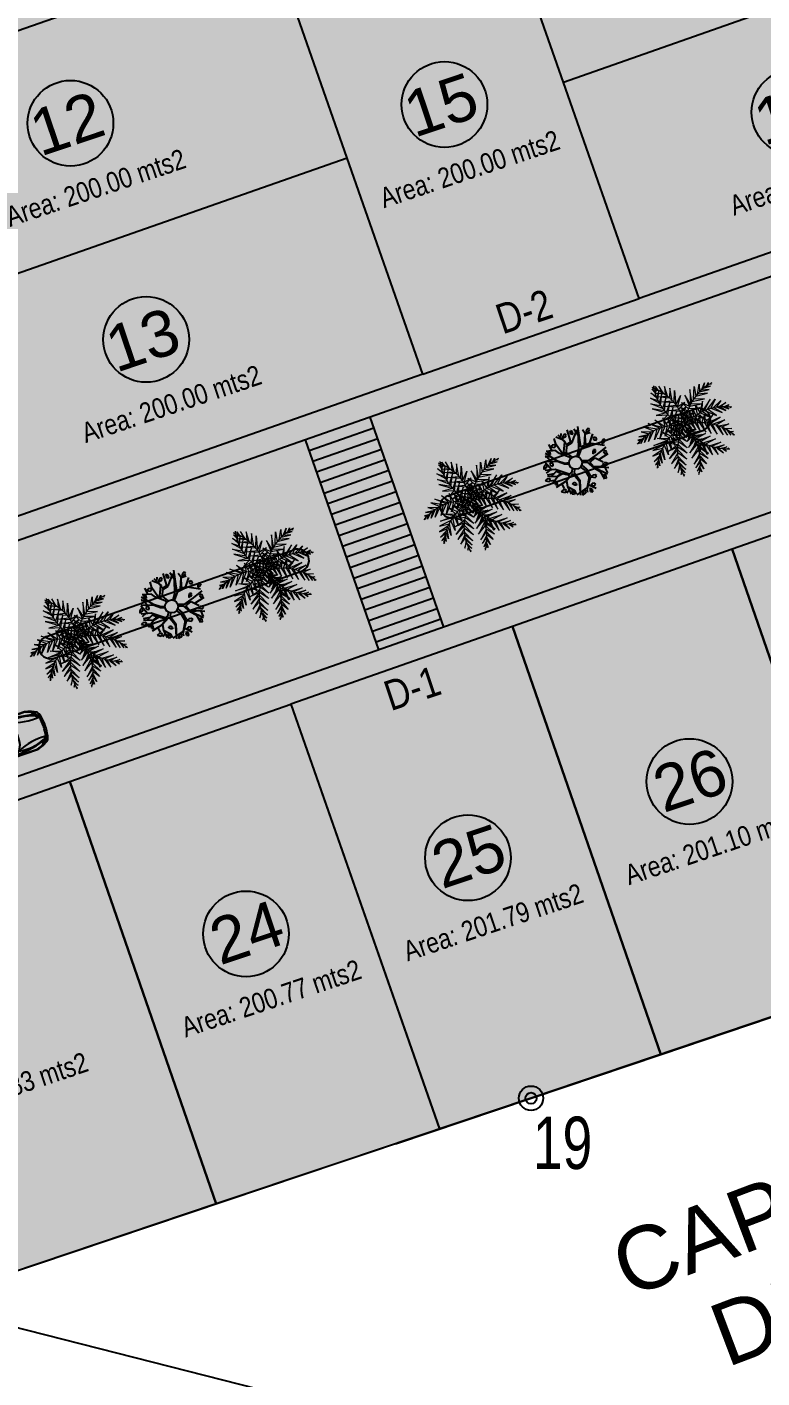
# Model space of a CAD drawing. Header units: millimetres. Extents: x 603916 to 1211550, y 1309898 to 2622648.
# Drawn here: x 604162.3 to 604194.4, y 1311068.6 to 1311127.6 of the extents above; entities that cross this region are included whole.
import ezdxf
from ezdxf.enums import TextEntityAlignment as Align

# ---------------------------------------------------------------- set-up
doc = ezdxf.new("R2010")
doc.units = ezdxf.units.MM
for name, color, linetype in [('ARBOLES', 102, 'Continuous'), ('BOULEVARD', 3, 'Continuous'), ('CIRCULO', 1, 'Continuous'), ('COTAS', 3, 'Continuous'), ('FRAME 025', 7, 'Continuous'), ('P35', 3, 'Continuous'), ('PALME-1', 82, 'Continuous'), ('ROTULOS LOTES', 1, 'Continuous'), ('TEXTO 2', 7, 'Continuous')]:
    doc.layers.add(name, color=color, linetype=linetype)
doc.styles.add('PUNTOS PI', font='arial.ttf', dxfattribs={"height": 2.75})
doc.styles.add('ROTULOS', font='arial.ttf', dxfattribs={"height": 3})
doc.styles.add('TSN - Arial Narrow', font='ARIALN.TTF')
doc.styles.add('TSN - Swis721 LtCn BT', font='swisscl.ttf')

# ---------------------------------------------------------------- blocks, each defined once
blk = doc.blocks.new('carro1')
at = {"layer": 'P35'}
for color, points in [(146, [(-0.795, 1.854), (-0.824, 1.862), (-0.858, 3.088), (-0.854, 3.397), (-0.854, 3.455), (-0.753, 3.861), (-0.675, 4.073), (-0.593, 4.178), (-0.477, 4.234), (-0.436, 4.237), (-0.544, 4.163), (-0.641, 3.988), (-0.72, 3.753), (-0.791, 3.47), (-0.809, 3.343), (-0.805, 3.175), (-0.817, 2.948), (-0.82, 2.713), (-0.813, 2.624), (-0.817, 2.616), (-0.82, 2.531), (-0.798, 1.941)]), (9, [(-0.85, 3.554), (-0.829, 3.715), (-0.78, 3.963), (-0.727, 4.075), (-0.647, 4.18), (-0.559, 4.25), (-0.472, 4.299), (-0.332, 4.327), (0.278, 4.327), (0.428, 4.31), (0.534, 4.275), (0.656, 4.177), (0.733, 4.079), (0.814, 3.834), (0.838, 3.715), (0.849, 3.62), (0.849, 3.596), (0.81, 3.708), (0.754, 3.946), (0.695, 4.1), (0.635, 4.173), (0.534, 4.236), (0.439, 4.261), (0.337, 4.261), (-0.437, 4.268), (-0.563, 4.222), (-0.643, 4.156), (-0.717, 4.058), (-0.752, 3.932), (-0.798, 3.792)]), (146, [(0.795, 1.854), (0.824, 1.862), (0.858, 3.088), (0.854, 3.397), (0.854, 3.455), (0.753, 3.861), (0.675, 4.073), (0.593, 4.178), (0.477, 4.234), (0.436, 4.237), (0.544, 4.163), (0.641, 3.988), (0.72, 3.753), (0.791, 3.47), (0.809, 3.343), (0.805, 3.175), (0.817, 2.948), (0.82, 2.713), (0.813, 2.624), (0.817, 2.616), (0.82, 2.531), (0.798, 1.941)]), (146, [(-0.765, 1.66), (-0.785, 1.474), (-0.777, 1.279), (-0.719, 0.785), (-0.652, 0.471), (-0.611, 0.321), (-0.549, 0.271), (-0.638, 0.54), (-0.685, 0.628), (-0.693, 0.852), (-0.701, 0.963), (-0.695, 1.247), (-0.666, 1.45), (-0.694, 1.488), (-0.686, 1.534), (-0.561, 1.796), (-0.49, 1.914), (-0.394, 1.924), (-0.417, 2.206), (-0.422, 2.428), (-0.413, 2.716), (-0.395, 2.924), (-0.471, 3.028), (-0.544, 3.124), (-0.599, 3.231), (-0.674, 3.439), (-0.703, 3.65), (-0.734, 3.659), (-0.786, 3.412), (-0.789, 3.078), (-0.78, 2.945), (-0.736, 3.21), (-0.683, 3.254), (-0.612, 3.201), (-0.568, 3.069), (-0.515, 2.875), (-0.471, 2.646), (-0.471, 2.496), (-0.489, 2.223), (-0.515, 2.064), (-0.515, 2.02), (-0.551, 1.959), (-0.595, 1.941), (-0.648, 1.844), (-0.718, 1.712), (-0.762, 1.65)]), (146, [(0.771, 1.66), (0.791, 1.474), (0.784, 1.279), (0.725, 0.785), (0.658, 0.471), (0.617, 0.321), (0.555, 0.271), (0.644, 0.54), (0.691, 0.628), (0.699, 0.852), (0.707, 0.963), (0.701, 1.247), (0.672, 1.45), (0.7, 1.488), (0.692, 1.534), (0.567, 1.796), (0.496, 1.914), (0.4, 1.924), (0.423, 2.206), (0.428, 2.428), (0.419, 2.716), (0.401, 2.924), (0.477, 3.028), (0.55, 3.124), (0.605, 3.231), (0.68, 3.439), (0.709, 3.65), (0.74, 3.659), (0.792, 3.412), (0.795, 3.078), (0.786, 2.945), (0.742, 3.21), (0.689, 3.254), (0.618, 3.201), (0.574, 3.069), (0.521, 2.875), (0.477, 2.646), (0.477, 2.496), (0.495, 2.223), (0.521, 2.064), (0.521, 2.02), (0.557, 1.959), (0.601, 1.941), (0.654, 1.844), (0.724, 1.712), (0.768, 1.65)]), (8, [(-0.49, 2.597), (-0.493, 2.617), (-0.794, 2.616), (-0.798, 2.597)]), (9, [(-0.859, 1.23), (-0.859, 0.662), (-0.835, 0.546), (-0.773, 0.375), (-0.685, 0.201), (-0.651, 0.146), (-0.581, 0.097), (-0.449, 0.057), (-0.077, 0.008), (0.131, 0.014), (0.333, 0.045), (0.522, 0.079), (0.629, 0.133), (0.7, 0.216), (0.828, 0.494), (0.852, 0.598), (0.855, 1.407), (0.846, 1.407), (0.855, 1.327), (0.858, 0.662), (0.825, 0.543), (0.709, 0.289), (0.599, 0.173), (0.421, 0.112), (0.153, 0.079), (-0.092, 0.075), (-0.385, 0.112), (-0.553, 0.143), (-0.639, 0.207), (-0.706, 0.283), (-0.798, 0.491), (-0.838, 0.579), (-0.859, 0.686), (-0.847, 1.248)]), (127, [(-0.666, 1.45), (-0.563, 1.184), (-0.497, 0.94), (-0.448, 0.645), (-0.432, 0.355), (-0.442, 0.128), (-0.253, 0.096), (0, 0.08), (0.163, 0.086), (0.322, 0.105), (0.442, 0.128), (0.432, 0.355), (0.458, 0.73), (0.519, 1.031), (0.599, 1.287), (0.666, 1.45), (0.545, 1.383), (0.423, 1.315), (0.213, 1.283), (0.059, 1.277), (-0.059, 1.277), (-0.337, 1.299), (-0.423, 1.315), (-0.545, 1.383)]), (30, [(-0.455, 0.13), (-0.528, 0.24), (-0.62, 0.314), (-0.69, 0.353), (-0.736, 0.381), (-0.706, 0.317), (-0.666, 0.265), (-0.614, 0.216), (-0.556, 0.182), (-0.51, 0.152), (-0.48, 0.143)]), (30, [(0.455, 0.13), (0.528, 0.24), (0.62, 0.314), (0.69, 0.353), (0.736, 0.381), (0.706, 0.317), (0.666, 0.265), (0.614, 0.216), (0.556, 0.182), (0.51, 0.152), (0.48, 0.143)])]:
    blk.add_hatch(color=color, dxfattribs=at).paths.add_polyline_path(points)
h = blk.add_hatch(color=127, dxfattribs=at)
h.paths.add_polyline_path([(-0.276, 3.037), (-0.322, 3.032), (-0.368, 3.037), (-0.396, 3.045), (-0.434, 3.064), (-0.465, 3.087), (-0.517, 3.15), (-0.568, 3.235), (-0.598, 3.303), (-0.625, 3.401), (-0.61, 3.496), (-0.583, 3.538), (-0.536, 3.565), (-0.395, 3.628), (-0.239, 3.674), (-0.097, 3.695), (0.036, 3.699), (0.189, 3.684), (0.323, 3.652), (0.447, 3.608), (0.529, 3.569), (0.583, 3.538), (0.622, 3.462), (0.627, 3.42), (0.61, 3.338), (0.568, 3.235), (0.52, 3.154), (0.467, 3.088), (0.42, 3.055), (0.368, 3.037), (0.346, 3.033), (0.322, 3.032), (0.282, 3.036), (0.257, 3.042), (0.229, 3.053), (0.205, 3.055), (0.12, 3.059), (-0.038, 3.062), (-0.145, 3.058), (-0.229, 3.053), (-0.254, 3.043)], flags=16)
h.paths.add_polyline_path([(-0.393, 1.915), (-0.189, 1.899), (0, 1.895), (0.232, 1.902), (0.393, 1.909), (0.392, 1.914), (0.42, 2.299), (0.414, 2.692), (0.395, 2.924), (0.544, 3.124), (0.599, 3.231), (0.674, 3.439), (0.703, 3.65), (0.686, 3.813), (0.632, 3.973), (0.582, 4.064), (0.503, 4.167), (0.405, 4.257), (-0.405, 4.257), (-0.491, 4.179), (-0.57, 4.082), (-0.658, 3.887), (-0.686, 3.813), (-0.703, 3.65), (-0.674, 3.439), (-0.599, 3.231), (-0.437, 2.974), (-0.395, 2.924), (-0.411, 2.742), (-0.417, 2.65), (-0.422, 2.417), (-0.413, 2.144), (-0.402, 1.997)])
h = blk.add_hatch(color=8, dxfattribs=at)
edge = h.paths.add_edge_path()
edge.add_line((-0.771, 1.819), (-0.734, 1.76))
edge.add_arc((-0.767, 1.739), 0.0391, -47.43472, 31.91912, ccw=False)
edge.add_arc((-0.746, 1.736), 0.0265, 168.02794, 281.91705, ccw=False)
edge.add_line((-0.772, 1.742), (-0.801, 1.778))
edge.add_line((-0.801, 1.778), (-0.817, 1.76))
edge.add_arc((-0.847, 1.786), 0.0403, 221.15863, 318.84137, ccw=False)
edge.add_line((-0.878, 1.76), (-0.927, 1.809))
edge.add_arc((-0.874, 1.862), 0.0746, 163.87151, 224.97246, ccw=False)
edge.add_line((-0.946, 1.883), (-0.771, 1.819))
h = blk.add_hatch(color=8, dxfattribs=at)
edge = h.paths.add_edge_path()
edge.add_line((0.771, 1.819), (0.734, 1.76))
edge.add_arc((0.767, 1.739), 0.0391, 508.08088, 587.43472)
edge.add_arc((0.746, 1.736), 0.0265, 258.08295, 371.97206)
edge.add_line((0.772, 1.742), (0.801, 1.778))
edge.add_line((0.801, 1.778), (0.817, 1.76))
edge.add_arc((0.847, 1.786), 0.0403, 221.15863, 318.84137)
edge.add_line((0.878, 1.76), (0.927, 1.809))
edge.add_arc((0.874, 1.862), 0.0746, 315.02754, 376.12849)
edge.add_line((0.946, 1.883), (0.771, 1.819))
h = blk.add_hatch(color=146, dxfattribs=at)
h.paths.add_polyline_path([(-0.453, 0.18), (-0.536, 0.285), (-0.579, 0.376), (-0.654, 0.695), (-0.689, 1), (-0.662, 1.419), (-0.61, 1.253), (-0.527, 0.982), (-0.479, 0.721), (-0.457, 0.572), (-0.448, 0.424), (-0.44, 0.319), (-0.44, 0.206)])
h.paths.add_polyline_path([(-0.654, 0.367), (-0.75, 0.411), (-0.815, 0.581), (-0.837, 0.664), (-0.828, 1.065), (-0.828, 1.72), (-0.806, 1.75), (-0.793, 1.637), (-0.793, 1.201), (-0.754, 0.956), (-0.715, 0.729), (-0.697, 0.59), (-0.662, 0.437), (-0.627, 0.359)])
h = blk.add_hatch(color=146, dxfattribs=at)
h.paths.add_polyline_path([(0.453, 0.18), (0.536, 0.285), (0.579, 0.376), (0.654, 0.695), (0.689, 1), (0.662, 1.419), (0.61, 1.253), (0.527, 0.982), (0.479, 0.721), (0.457, 0.572), (0.448, 0.424), (0.44, 0.319), (0.44, 0.206)])
h.paths.add_polyline_path([(0.654, 0.367), (0.75, 0.411), (0.815, 0.581), (0.837, 0.664), (0.828, 1.065), (0.828, 1.72), (0.806, 1.75), (0.793, 1.637), (0.793, 1.201), (0.754, 0.956), (0.715, 0.729), (0.697, 0.59), (0.662, 0.437), (0.627, 0.359)])
at = {"layer": 'P35', "color": 7}
for p, q in [((-0.801, 2.597), (-0.486, 2.597)), ((-0.801, 2.587), (-0.485, 2.587)), ((-0.8, 2.627), (-0.488, 2.627)), ((-0.8, 2.617), (-0.488, 2.617)), ((0.801, 2.587), (0.485, 2.587)), ((0.801, 2.597), (0.486, 2.597)), ((0.8, 2.627), (0.488, 2.627)), ((0.8, 2.617), (0.488, 2.617)), ((-0.607, 0.193), (-0.606, 0.192))]:
    blk.add_line(p, q, dxfattribs=at)
for points in [[(-0.865, 3.454, -0.04536), (-0.712, 4.041, -0.316238), (-0.405, 4.257), (0, 4.257), (0.405, 4.257, -0.316238), (0.712, 4.041, -0.04536), (0.865, 3.454, -0.995785)], [(-0.787, 3.96, -0.339592), (-0.293, 4.34), (0, 4.34), (0.293, 4.34, -0.339592), (0.787, 3.96, -1.295903)], [(-0.405, 4.257, 0.307984), (-0.674, 3.439, 0.021458), (-0.599, 3.231, 0.089138), (-0.471, 3.028, 0.076147), (-0.395, 2.924, 0.055297), (-0.393, 1.909, 0.055323)], [(0.405, 4.257, -0.307984), (0.674, 3.439, -0.021458), (0.599, 3.231, -0.089138), (0.471, 3.028, -0.076147), (0.395, 2.924, -0.055297), (0.393, 1.909, -0.055323)], [(-0.712, 4.041, 0.134107), (-0.787, 3.96, 0.076542), (-0.865, 3.454), (-0.865, 1.853, 0.085317)], [(-0.806, 2.442), (-0.806, 3.237, -0.076793), (-0.658, 3.887, -3.166947)], [(0.806, 2.442), (0.806, 3.237, 0.076793), (0.658, 3.887, 3.166947)], [(0.865, 1.853), (0.865, 3.454, 0.076542), (0.787, 3.96, 0.134107), (0.712, 4.041)], [(-0.865, 3.115, 0.005985), (-0.835, 2.058), (-0.837, 1.843, 0.082522)], [(-0.765, 1.66), (-0.608, 1.931, -0.122145), (-0.549, 1.993, 0.205815), (-0.53, 2.019, 0.151874), (-0.626, 3.207, 0.290836), (-0.739, 3.222, 0.061376), (-0.783, 1.823)], [(0.765, 1.66), (0.608, 1.931, 0.122145), (0.549, 1.993, -0.205815), (0.53, 2.019, -0.151874), (0.626, 3.207, -0.290836), (0.739, 3.222, -0.061376), (0.783, 1.823)], [(0.837, 1.843), (0.835, 2.058, 0.005985), (0.865, 3.115)], [(-0.865, 1.75), (-0.865, 0.659, 0.085317), (-0.781, 0.369), (-0.67, 0.141, 0.150666), (-0.454, 0.048, 0.106558), (0.454, 0.048, 0.150666), (0.67, 0.141), (0.781, 0.369, 0.085317), (0.865, 0.659), (0.865, 1.75, 0.076542)], [(-0.838, 1.747), (-0.85, 0.661, 0.082522), (-0.746, 0.386), (-0.744, 0.382, 0.28772), (-0.442, 0.128, 0.107642), (0.442, 0.128, 0.28772), (0.744, 0.382), (0.746, 0.386, 0.082522), (0.85, 0.661), (0.838, 1.747, 0.005985)], [(-0.775, 1.745, 0.003758), (-0.765, 1.66)], [(0.775, 1.745, -0.003758), (0.765, 1.66)]]:
    blk.add_lwpolyline(points, format="xyb", dxfattribs=at)
for points in [[(0.583, 3.538, -0.244234), (0.621, 3.376, -0.10952), (0.486, 3.109, -0.34796), (0.229, 3.053, 0.037334), (-0.229, 3.053, -0.34796), (-0.486, 3.109, -0.10952), (-0.621, 3.376, -0.244234), (-0.583, 3.538, -0.276546)], [(-0.771, 1.819), (-0.734, 1.76, -0.360781), (-0.741, 1.71, -0.542329), (-0.772, 1.742), (-0.801, 1.778), (-0.817, 1.76, -0.454056), (-0.878, 1.76), (-0.927, 1.809, -0.273105), (-0.946, 1.883)], [(-0.45, 1.921, 0.328475), (-0.519, 1.884), (-0.686, 1.534, 0.439617), (-0.666, 1.45), (-0.423, 1.315, 0.06084), (0, 1.277, 0.06084), (0.423, 1.315), (0.666, 1.45, 0.439617), (0.686, 1.534), (0.519, 1.884, 0.328475), (0.45, 1.921, -0.057395)], [(0.771, 1.819), (0.734, 1.76, 0.360781), (0.741, 1.71, 0.542329), (0.772, 1.742), (0.801, 1.778), (0.817, 1.76, 0.454056), (0.878, 1.76), (0.927, 1.809, 0.273105), (0.946, 1.883)]]:
    blk.add_lwpolyline(points, format="xyb", close=True, dxfattribs=at)
for centre, radius, start, end in [((3.67, 1.558), 4.456, 177.4786, 196.11758), ((1.381, 1.057), 2.084, 169.13167, 202.15686), ((-3.112, 0.355), 2.68, 355.12977, 24.11589), ((3.112, 0.355), 2.68, 155.88411, 184.87023), ((-1.381, 1.057), 2.084, 337.84314, 10.86833), ((-3.67, 1.558), 4.456, 343.88242, 2.5214), ((-0.901, -0.105), 0.515, 26.83988, 72.45837), ((0.901, -0.105), 0.515, 107.54163, 153.16012)]:
    blk.add_arc(centre, radius, start, end, dxfattribs=at)
blk = doc.blocks.new('A$C48C97B70')
at = {"layer": 'PALME-1', "lineweight": 5}
for p, q in [((2.072, 6.54), (2.171, 6.533)), ((2.216, 6.497), (2.072, 6.54)), ((2.315, 6.6), (2.309, 6.418)), ((2.41, 6.325), (2.315, 6.6)), ((2.552, 6.547), (2.605, 6.122)), ((2.687, 6.026), (2.552, 6.547)), ((2.109, 6.384), (2.41, 6.325)), ((2.556, 6.176), (2.109, 6.384)), ((2.171, 6.148), (2.687, 6.026)), ((2.793, 5.89), (2.171, 6.148)), ((2.251, 5.877), (2.912, 5.72)), ((3.009, 5.561), (2.251, 5.877)), ((2.903, 6.407), (2.793, 5.89)), ((2.912, 5.72), (2.903, 6.407)), ((3.221, 6.198), (3.009, 5.561)), ((3.129, 5.334), (3.221, 6.198)), ((3.21, 5.152), (3.477, 5.948)), ((3.477, 5.948), (3.277, 4.976)), ((2.388, 5.472), (3.129, 5.334)), ((3.21, 5.152), (2.388, 5.472)), ((2.535, 5.1), (3.277, 4.976)), ((3.328, 4.818), (2.535, 5.1)), ((2.683, 4.767), (3.377, 4.635)), ((3.409, 4.484), (2.683, 4.767)), ((3.277, 4.976), (3.756, 5.506)), ((3.756, 5.506), (3.328, 4.818)), ((3.909, 4.977), (3.328, 4.818)), ((3.377, 4.635), (3.909, 4.977)), ((3.925, 4.65), (3.409, 4.484)), ((3.435, 4.33), (3.925, 4.65)), ((5.099, 4.709), (4.7, 4.004)), ((4.863, 4.035), (5.099, 4.709)), ((5.621, 4.675), (4.863, 4.035)), ((5.049, 4.06), (5.621, 4.675)), ((0.485, 3.926), (0.936, 3.651)), ((1.136, 3.706), (0.485, 3.926)), ((1.318, 3.745), (0.768, 3.135)), ((0.768, 3.135), (1.136, 3.706)), ((0.788, 4.157), (1.318, 3.745)), ((1.572, 3.782), (0.788, 4.157)), ((1.109, 4.315), (1.959, 3.803)), ((1.771, 3.798), (1.109, 4.315)), ((1.771, 3.798), (1.195, 3.13)), ((1.195, 3.13), (1.572, 3.782)), ((1.595, 3.144), (1.959, 3.803)), ((2.125, 3.798), (1.595, 3.144)), ((1.619, 4.431), (2.125, 3.798)), ((1.959, 3.803), (1.619, 4.431)), ((1.958, 3.173), (2.314, 3.783)), ((2.467, 3.763), (1.958, 3.173)), ((2.169, 4.399), (2.125, 3.798)), ((2.314, 3.783), (2.169, 4.399)), ((2.375, 3.225), (2.621, 3.736)), ((2.773, 3.702), (2.375, 3.225)), ((2.483, 4.305), (2.467, 3.763)), ((2.621, 3.736), (2.483, 4.305)), ((2.742, 4.179), (2.773, 3.702)), ((2.911, 3.665), (2.742, 4.179)), ((2.871, 4.392), (3.435, 4.33)), ((3.454, 4.176), (2.871, 4.392)), ((2.956, 4.034), (3.027, 3.628)), ((3.19, 3.57), (2.956, 4.034)), ((3.012, 4.138), (3.464, 4.032)), ((3.469, 3.911), (3.012, 4.138)), ((3.181, 3.857), (3.468, 3.739)), ((3.462, 3.617), (3.181, 3.857)), ((3.893, 4.364), (3.454, 4.176)), ((3.464, 4.032), (3.893, 4.364)), ((3.468, 3.739), (3.827, 4.113)), ((3.827, 4.113), (3.469, 3.911)), ((3.685, 3.61), (3.842, 4.104)), ((3.842, 4.104), (3.836, 3.693)), ((3.836, 3.693), (4.254, 3.401)), ((3.945, 3.747), (4.03, 4.282)), ((4.254, 3.401), (3.945, 3.747)), ((4.03, 4.282), (4.076, 3.806)), ((4.076, 3.806), (4.544, 3.399)), ((4.221, 3.864), (4.266, 4.448)), ((4.544, 3.399), (4.221, 3.864)), ((4.266, 4.448), (4.368, 3.915)), ((4.368, 3.915), (4.964, 3.413)), ((4.516, 3.959), (4.561, 4.59)), ((4.964, 3.413), (4.516, 3.959)), ((4.561, 4.59), (4.7, 4.004)), ((4.7, 4.004), (5.327, 3.442)), ((5.327, 3.442), (4.863, 4.035)), ((5.049, 4.06), (5.724, 3.492)), ((5.248, 4.076), (5.963, 4.571)), ((5.724, 3.492), (5.248, 4.076)), ((5.963, 4.571), (5.505, 4.079)), ((5.505, 4.079), (6.145, 3.565)), ((5.691, 4.07), (6.298, 4.391)), ((6.145, 3.565), (5.691, 4.07)), ((6.298, 4.391), (5.897, 4.047)), ((5.897, 4.047), (6.422, 3.625)), ((6.068, 4.019), (6.59, 4.15)), ((6.422, 3.625), (6.068, 4.019)), ((6.59, 4.15), (6.19, 3.993)), ((6.261, 3.976), (6.658, 3.683)), ((6.462, 3.919), (6.749, 3.967)), ((6.658, 3.683), (6.462, 3.919)), ((6.749, 3.967), (6.592, 3.874)), ((6.706, 3.831), (6.813, 3.725)), ((6.813, 3.725), (6.759, 3.809)), ((0.172, 3.309), (0.083, 3.188)), ((0.083, 3.188), (0.123, 3.278)), ((0.108, 3.437), (0.277, 3.37)), ((0.398, 3.434), (0.108, 3.437)), ((0.236, 3.642), (0.655, 3.551)), ((0.772, 3.596), (0.236, 3.642)), ((0.588, 3.523), (0.242, 3.171)), ((0.242, 3.171), (0.398, 3.434)), ((0.936, 3.651), (0.485, 3.15)), ((0.485, 3.15), (0.772, 3.596)), ((2.305, 2.87), (2.804, 2.657)), ((2.885, 2.79), (2.305, 2.87)), ((2.517, 3.065), (2.973, 2.919)), ((3.058, 3.034), (2.517, 3.065)), ((2.661, 3.273), (2.911, 3.665)), ((3.027, 3.628), (2.661, 3.273)), ((3.248, 3.258), (2.731, 3.212)), ((2.731, 3.212), (3.134, 3.129)), ((3.27, 2.374), (2.885, 2.79)), ((2.973, 2.919), (3.27, 2.374)), ((2.982, 3.339), (3.19, 3.57)), ((3.302, 3.524), (2.982, 3.339)), ((3.331, 2.658), (3.058, 3.034)), ((3.134, 3.129), (3.331, 2.658)), ((3.387, 2.981), (3.248, 3.258)), ((3.333, 3.347), (3.387, 2.981)), ((3.534, 3.189), (3.34, 2.708)), ((3.34, 2.708), (3.598, 3.029)), ((3.647, 2.918), (3.373, 2.451)), ((3.373, 2.451), (3.71, 2.789)), ((3.494, 3.304), (3.845, 3.186)), ((3.845, 3.186), (3.534, 3.189)), ((3.581, 3.546), (3.927, 3.415)), ((3.598, 3.029), (4.106, 2.989)), ((4.106, 2.989), (3.647, 2.918)), ((3.927, 3.415), (3.685, 3.61)), ((3.71, 2.789), (4.331, 2.805)), ((4.331, 2.805), (3.785, 2.652)), ((1.792, 1.596), (2.581, 2.199)), ((2.516, 2.023), (1.792, 1.596)), ((1.871, 2.113), (2.646, 2.352)), ((2.581, 2.199), (1.871, 2.113)), ((2.103, 2.613), (2.646, 2.352)), ((2.729, 2.522), (2.103, 2.613)), ((2.516, 2.023), (2.926, 1.242)), ((3.06, 1.619), (2.581, 2.199)), ((2.646, 2.352), (3.06, 1.619)), ((3.166, 1.967), (2.729, 2.522)), ((2.804, 2.657), (3.166, 1.967)), ((3.785, 2.652), (3.45, 2.173)), ((3.45, 2.173), (3.866, 2.519)), ((3.953, 2.391), (3.586, 1.876)), ((3.586, 1.876), (4.066, 2.239)), ((3.866, 2.519), (4.646, 2.527)), ((3.926, 1.441), (4.066, 2.239)), ((4.172, 2.112), (3.926, 1.441)), ((4.646, 2.527), (3.953, 2.391)), ((4.066, 2.239), (4.908, 2.274)), ((4.908, 2.274), (4.172, 2.112)), ((4.35, 1.136), (4.172, 2.112)), ((4.3, 1.974), (5.183, 1.983)), ((4.3, 1.974), (4.35, 1.136)), ((5.183, 1.983), (4.444, 1.835)), ((2.457, 1.832), (1.821, 1.24)), ((1.821, 1.24), (2.399, 1.582)), ((2.369, 1.398), (1.925, 0.874)), ((1.925, 0.874), (2.347, 1.192)), ((2.338, 1.019), (2.097, 0.538)), ((2.647, 0.589), (2.338, 1.019)), ((2.347, 1.192), (2.647, 0.589)), ((2.764, 0.846), (2.369, 1.398)), ((2.399, 1.582), (2.764, 0.846)), ((2.926, 1.242), (2.457, 1.832)), ((4.444, 1.835), (4.68, 0.999)), ((4.68, 0.999), (4.639, 1.669)), ((4.639, 1.669), (5.461, 1.659)), ((5.461, 1.659), (4.789, 1.558)), ((4.789, 1.558), (5.053, 0.924)), ((5.053, 0.924), (4.963, 1.444)), ((4.963, 1.444), (5.636, 1.437)), ((5.636, 1.437), (5.112, 1.358)), ((5.112, 1.358), (5.431, 0.925)), ((5.431, 0.925), (5.223, 1.3)), ((5.289, 1.268), (5.782, 1.241)), ((5.782, 1.241), (5.48, 1.184)), ((5.48, 1.184), (5.67, 0.964)), ((5.67, 0.964), (5.609, 1.136)), ((5.724, 1.097), (5.874, 1.11)), ((5.874, 1.11), (5.78, 1.08)), ((2.097, 0.538), (2.337, 0.894)), ((2.351, 0.612), (2.242, 0.343)), ((2.242, 0.343), (2.366, 0.476)), ((2.338, 0.821), (2.539, 0.37)), ((2.539, 0.37), (2.351, 0.612)), ((2.384, 0.355), (2.464, 0.229)), ((2.464, 0.229), (2.394, 0.298))]:
    blk.add_line(p, q, dxfattribs=at)
for points in [[(2.155, 6.219), (2.027, 6.48), (2.16, 6.356)], [(2.156, 6.01), (2.325, 6.474), (2.155, 6.219)], [(2.17, 6.478), (2.241, 6.61), (2.176, 6.535)], [(2.346, 5.01), (1.67, 5.556), (2.271, 5.255)], [(2.227, 5.436), (1.748, 5.928), (2.191, 5.641)], [(2.17, 5.812), (1.897, 6.276), (2.16, 5.937)], [(2.191, 5.641), (2.448, 6.263), (2.17, 5.812)], [(2.271, 5.255), (2.584, 6.015), (2.227, 5.436)], [(2.418, 4.824), (2.773, 5.631), (2.346, 5.01)], [(4.393, 4.884), (4.496, 5.717), (4.256, 4.754)], [(4.545, 5.014), (4.834, 5.833), (4.75, 5.166)], [(4.907, 5.267), (5.211, 5.884), (5.087, 5.37)], [(5.242, 5.447), (5.588, 5.859), (5.357, 5.498)], [(5.424, 5.526), (5.918, 5.521), (5.621, 5.597)], [(5.621, 5.597), (5.824, 5.804), (5.752, 5.637)], [(5.87, 5.669), (6.018, 5.646), (5.926, 5.682)], [(2.418, 4.824), (1.666, 5.198), (2.495, 4.652)], [(2.495, 4.652), (1.781, 4.688), (2.57, 4.504)], [(2.57, 4.504), (2.932, 5.265), (2.495, 4.652)], [(2.749, 4.211), (3.062, 4.925), (2.665, 4.34)], [(3.836, 4.239), (3.531, 4.739), (3.925, 4.367)], [(4.019, 4.489), (3.686, 5.027), (4.142, 4.634)], [(4.256, 4.754), (4.053, 5.439), (4.142, 4.634)], [(4.142, 4.634), (4.98, 4.546), (4.256, 4.754)], [(4.393, 4.884), (5.273, 4.819), (4.545, 5.014)], [(4.75, 5.166), (5.571, 5.125), (4.907, 5.267)], [(5.087, 5.37), (5.76, 5.335), (5.242, 5.447)], [(2.665, 4.34), (2.047, 4.205), (2.57, 4.504)], [(2.84, 4.084), (2.267, 3.963), (2.749, 4.211)], [(3.03, 3.852), (2.492, 3.783), (2.936, 3.961)], [(3.235, 3.642), (2.716, 3.653), (3.112, 3.763)], [(2.936, 3.961), (3.195, 4.526), (2.84, 4.084)], [(3.112, 3.763), (3.275, 4.247), (3.03, 3.852)], [(3.325, 3.56), (3.354, 3.929), (3.235, 3.642)], [(3.551, 3.72), (3.388, 4.212), (3.624, 3.876)], [(3.681, 3.983), (3.437, 4.467), (3.752, 4.108)], [(3.504, 3.607), (3.861, 3.703), (3.551, 3.72)], [(3.624, 3.876), (4.134, 3.884), (3.681, 3.983)], [(3.73, 3.458), (4.128, 3.79), (3.902, 3.447)], [(3.752, 4.108), (4.371, 4.052), (3.836, 4.239)], [(3.925, 4.367), (4.703, 4.31), (4.019, 4.489)], [(4.023, 3.434), (4.383, 3.838), (4.165, 3.413)], [(4.318, 3.383), (4.671, 3.85), (4.469, 3.347)], [(4.618, 3.304), (4.996, 3.811), (4.797, 3.243)], [(1.889, 2.751), (1.05, 2.782), (2.039, 2.865)], [(2.039, 2.865), (1.395, 3.175), (2.176, 2.959)], [(2.338, 3.057), (1.86, 3.471), (2.176, 2.959)], [(2.176, 2.959), (2.13, 2.118), (2.039, 2.865)], [(2.614, 3.199), (2.169, 3.579), (2.474, 3.131)], [(2.474, 3.131), (2.407, 2.354), (2.338, 3.057)], [(2.892, 3.311), (2.453, 3.629), (2.757, 3.26)], [(2.757, 3.26), (2.714, 2.641), (2.614, 3.199)], [(3.173, 3.397), (2.712, 3.637), (3.007, 3.35)], [(3.007, 3.35), (2.918, 2.847), (2.892, 3.311)], [(3.291, 3.426), (3.14, 3.089), (3.173, 3.397)], [(3.735, 2.799), (3.284, 2.372), (3.778, 2.649)], [(3.645, 3.048), (3.314, 2.661), (3.689, 2.935)], [(3.524, 3.316), (3.359, 2.985), (3.577, 3.207)], [(3.577, 3.207), (4.054, 3.003), (3.645, 3.048)], [(3.608, 3.461), (3.828, 3.163), (3.73, 3.458)], [(3.689, 2.935), (4.213, 2.799), (3.735, 2.799)], [(3.902, 3.447), (4.096, 2.975), (4.023, 3.434)], [(4.165, 3.413), (4.34, 2.817), (4.318, 3.383)], [(4.469, 3.347), (4.701, 2.603), (4.618, 3.304)], [(4.951, 3.181), (5.513, 3.622), (4.797, 3.243)], [(4.797, 3.243), (5.023, 2.432), (4.951, 3.181)], [(5.122, 3.102), (5.935, 3.312), (4.951, 3.181)], [(5.122, 3.102), (5.384, 2.259), (5.298, 3.008)], [(5.298, 3.008), (6.166, 3.04), (5.516, 2.873)], [(5.516, 2.873), (5.778, 2.094), (5.667, 2.764)], [(5.667, 2.764), (6.352, 2.708), (5.829, 2.634)], [(1.198, 2.002), (0.737, 1.726), (1.13, 1.897)], [(1.429, 2.305), (0.772, 2.102), (1.299, 2.143)], [(1.737, 2.622), (0.883, 2.467), (1.554, 2.443)], [(1.299, 2.143), (1.227, 1.473), (1.198, 2.002)], [(1.554, 2.443), (1.465, 1.626), (1.429, 2.305)], [(1.889, 2.751), (1.814, 1.872), (1.737, 2.622)], [(3.872, 2.159), (3.253, 1.588), (3.887, 1.994)], [(3.815, 2.498), (3.259, 1.952), (3.845, 2.347)], [(3.778, 2.649), (4.355, 2.548), (3.815, 2.498)], [(3.845, 2.347), (4.468, 2.241), (3.872, 2.159)], [(3.887, 1.994), (4.536, 1.694), (3.872, 2.159)], [(3.895, 1.806), (4.452, 1.178), (3.887, 1.994)], [(5.829, 2.634), (6.043, 1.995), (5.957, 2.518)], [(5.957, 2.518), (6.468, 2.348), (6.047, 2.431)], [(6.097, 2.378), (6.274, 1.917), (6.236, 2.221)], [(6.236, 2.221), (6.503, 2.108), (6.321, 2.114)], [(6.394, 2.016), (6.426, 1.87), (6.427, 1.969)], [(0.99, 1.652), (0.753, 1.484), (0.93, 1.529)], [(0.88, 1.418), (0.879, 1.268), (0.858, 1.364)], [(1.092, 1.835), (1.018, 1.347), (0.99, 1.652)], [(3.895, 1.806), (3.264, 1.188), (3.891, 1.606)], [(3.87, 1.351), (3.296, 0.762), (3.843, 1.166)], [(3.8, 0.963), (3.329, 0.481), (3.756, 0.796)], [(3.843, 1.166), (4.104, 0.531), (3.8, 0.963)], [(3.891, 1.606), (4.315, 0.848), (3.87, 1.351)], [(3.694, 0.607), (3.365, 0.24), (3.618, 0.413)], [(3.507, 0.179), (3.392, 0.083), (3.48, 0.128)], [(3.618, 0.413), (3.639, 0.123), (3.562, 0.288)], [(3.756, 0.796), (3.836, 0.264), (3.718, 0.676)]]:
    blk.add_lwpolyline(points, dxfattribs=at)
for centre, start, end in [((5.589, 6.144), 171.01045, 231.44645), ((6.694, 2.334), 100.47619, 160.91219), ((4.041, 0.074), 99.94926, 160.38526), ((0.46, 1.763), 329.11631, 29.5523), ((3.594, 0.025), 32.00062, 92.43661)]:
    blk.add_arc(centre, 3.435, start, end, dxfattribs=at)
at = {"layer": 'PALME-1', "lineweight": 5, "extrusion": (0, 0, -1)}
for centre, major_axis, start_param, end_param in [((0.035, 3.843), (2.429, 2.429), -0.156897, 0.89791), ((1.947, 0.368), (-2.429, 2.429), 0.182844, 1.237651), ((5.421, 0.645), (-2.429, 2.429), 0.173647, 1.228454), ((5.771, 0.927), (2.429, 2.429), 3.700109, 4.754916), ((6.759, 4.372), (-2.429, 2.429), 4.173367, 5.228174)]:
    blk.add_ellipse(centre, major_axis=major_axis, ratio=1, start_param=start_param, end_param=end_param, dxfattribs=at)
blk = doc.blocks.new('p_arbol04')
at = {"layer": 'ARBOLES', "color": 1}
for p, q in [((-2.25, 1.32), (-2.4, 1.19)), ((-2.07, 1.38), (-2.25, 1.32)), ((-1.95, 1.3), (-2.07, 1.38)), ((-1.99, 1.16), (-1.95, 1.3)), ((-0.96, 2.01), (-1.09, 1.8)), ((-1.09, 1.8), (-0.98, 1.62)), ((-0.98, 1.62), (-0.83, 1.8)), ((-0.96, 2.01), (-0.87, 1.99)), ((-0.83, 1.8), (-0.87, 1.99)), ((-0.43, 2.09), (-0.27, 1.8)), ((-0.43, 2.09), (-0.23, 2.09)), ((-0.27, 1.8), (-0.04, 1.8)), ((-0.08, 1.96), (-0.23, 2.09)), ((-0.04, 1.8), (-0.08, 1.96)), ((1.01, 1.88), (0.86, 1.75)), ((0.86, 1.75), (1.08, 1.7)), ((1.2, 1.93), (1.01, 1.88)), ((1.08, 1.7), (1.27, 1.72)), ((1.31, 1.86), (1.2, 1.93)), ((1.27, 1.72), (1.31, 1.86)), ((1.77, 1.72), (1.65, 1.51)), ((1.65, 1.51), (1.76, 1.32)), ((1.76, 1.32), (1.91, 1.51)), ((1.77, 1.72), (1.87, 1.7)), ((1.91, 1.51), (1.87, 1.7)), ((-3.09, 0.4), (-2.93, 0.1)), ((-3.09, 0.4), (-2.89, 0.4)), ((-2.93, 0.1), (-2.7, 0.1)), ((-2.74, 0.26), (-2.89, 0.4)), ((-2.7, 0.1), (-2.74, 0.26)), ((-2.4, 1.19), (-2.18, 1.14)), ((-2.18, 1.14), (-1.99, 1.16)), ((-1.69, 1.09), (-1.73, 0.95)), ((-1.73, 0.95), (-1.62, 0.77)), ((-1.54, 1.11), (-1.69, 1.09)), ((-1.62, 0.77), (-1.58, 0.79)), ((-1.58, 0.79), (-1.47, 0.9)), ((-1.47, 0.9), (-1.54, 1.11)), ((2.81, 0.63), (2.66, 0.5)), ((2.66, 0.5), (2.88, 0.45)), ((3, 0.69), (2.81, 0.63)), ((2.88, 0.45), (3.07, 0.47)), ((3.11, 0.61), (3, 0.69)), ((3.07, 0.47), (3.11, 0.61)), ((-2.61, -0.3), (-2.74, -0.51)), ((-2.74, -0.51), (-2.63, -0.69)), ((-2.63, -0.69), (-2.48, -0.51)), ((-2.61, -0.3), (-2.52, -0.32)), ((-2.48, -0.51), (-2.52, -0.32)), ((1.76, -1.09), (1.61, -1.22)), ((1.61, -1.22), (1.83, -1.28)), ((1.95, -1.04), (1.76, -1.09)), ((2.06, -1.12), (1.95, -1.04)), ((2.02, -1.25), (2.06, -1.12)), ((2.7, -0.32), (2.66, -0.45)), ((2.66, -0.45), (2.77, -0.64)), ((2.85, -0.29), (2.7, -0.32)), ((2.77, -0.64), (2.81, -0.61)), ((2.81, -0.61), (2.92, -0.51)), ((2.92, -0.51), (2.85, -0.29)), ((3.03, -1.09), (2.88, -1.22)), ((2.88, -1.22), (3.11, -1.28)), ((3.22, -1.04), (3.03, -1.09)), ((3.33, -1.12), (3.22, -1.04)), ((3.3, -1.25), (3.33, -1.12)), ((-2.87, -1.36), (-2.7, -1.65)), ((-2.87, -1.36), (-2.67, -1.36)), ((-2.7, -1.65), (-2.48, -1.65)), ((-2.52, -1.49), (-2.67, -1.36)), ((-2.48, -1.65), (-2.52, -1.49)), ((-2.24, -2.02), (-2.37, -2.23)), ((-2.37, -2.23), (-2.25, -2.42)), ((-2.25, -2.42), (-2.1, -2.23)), ((-2.24, -2.02), (-2.14, -2.05)), ((-2.1, -2.23), (-2.14, -2.05)), ((-1.67, -1.68), (-1.55, -1.62)), ((-1.61, -1.87), (-1.67, -1.68)), ((-1.52, -2.01), (-1.61, -1.87)), ((-1.55, -1.62), (-1.41, -1.72)), ((-1.41, -1.87), (-1.52, -2.01)), ((-1.41, -1.72), (-1.41, -1.87)), ((1.83, -1.28), (2.02, -1.25)), ((2.4, -1.83), (2.36, -1.97)), ((2.36, -1.97), (2.47, -2.15)), ((2.55, -1.81), (2.4, -1.83)), ((2.47, -2.15), (2.51, -2.13)), ((2.51, -2.13), (2.62, -2.02)), ((2.62, -2.02), (2.55, -1.81)), ((3.11, -1.28), (3.3, -1.25)), ((-1.65, -2.9), (-1.8, -3.03)), ((-1.8, -3.03), (-1.58, -3.08)), ((-1.47, -2.84), (-1.65, -2.9)), ((-1.58, -3.08), (-1.39, -3.06)), ((-1.35, -2.92), (-1.47, -2.84)), ((-1.39, -3.06), (-1.35, -2.92)), ((-1.19, -2.97), (-1.32, -3.18)), ((-0.98, -3.16), (-1.09, -3.35)), ((-1.09, -3.35), (-0.98, -3.53)), ((-0.87, -3.16), (-0.98, -3.14)), ((-0.98, -3.53), (-0.83, -3.35)), ((-0.83, -3.35), (-0.87, -3.16)), ((-0.66, -2.98), (-0.49, -3.27)), ((-0.66, -2.98), (-0.45, -2.98)), ((-0.49, -3.27), (-0.27, -3.27)), ((-0.3, -3.11), (-0.45, -2.98)), ((-0.27, -3.27), (-0.3, -3.11)), ((-0.02, -2.52), (0.15, -2.82)), ((-0.02, -2.52), (0.18, -2.52)), ((0.15, -2.82), (0.37, -2.82)), ((0.33, -2.66), (0.18, -2.52)), ((0.37, -2.82), (0.33, -2.66)), ((0.8, -3.24), (0.67, -3.45)), ((0.67, -3.45), (0.78, -3.64)), ((0.78, -3.64), (0.93, -3.45)), ((0.8, -3.24), (0.9, -3.27)), ((0.93, -3.45), (0.9, -3.27)), ((1.48, -2.55), (1.65, -2.84)), ((1.48, -2.55), (1.68, -2.55)), ((1.65, -2.84), (1.87, -2.84)), ((1.83, -2.68), (1.68, -2.55)), ((1.87, -2.84), (1.83, -2.68))]:
    blk.add_line(p, q, dxfattribs=at)
at = {"layer": 'ARBOLES'}
for p, q in [((-1.98, 0.65), (-1.85, 1.57)), ((-1.07, 0.75), (-1.81, 1.55)), ((-1.14, 1.51), (-1.48, 1.85)), ((-1.41, 1.11), (-1.36, 1.9)), ((-1, 0.76), (-1.21, 2.04)), ((-0.41, 1.55), (-1.03, 2.13)), ((-0.62, 1.75), (-0.41, 2.36)), ((-0.37, 1.09), (-0.41, 1.55)), ((-0.18, 0.97), (0.05, 1.88)), ((0.02, 0.88), (0.74, 1.39)), ((0.05, 1.88), (0.35, 2.36)), ((0.76, 1.7), (0.54, 2.32)), ((0.64, 1.2), (0.78, 1.37)), ((0.74, 1.39), (0.8, 2.29)), ((0.77, 1.94), (1.1, 2.18)), ((0.78, 1.37), (0.78, 1.94)), ((1.12, 1.01), (1.72, 1.99)), ((2.58, 1.48), (1.36, 0.04)), ((1.57, 1.06), (2.28, 1.3)), ((1.98, 0.83), (2.18, 1.57)), ((1.98, 0.83), (2.41, 1.3)), ((-2.49, -0.25), (-2.83, 0.07)), ((-2.14, -0.12), (-2.67, 0.51)), ((-2.08, 0.23), (-2.6, 0.6)), ((-2.08, 0.74), (-2.54, 0.81)), ((-1.77, 0.21), (-2.44, 0.25)), ((-1.72, 0.41), (-2.41, 1.04)), ((-1.77, 0.21), (-1.62, -0.24)), ((-1.19, -0.84), (-1.72, 0.41)), ((-0.78, 0.09), (-1.07, 0.75)), ((-0.71, 0.11), (-1, 0.76)), ((-0.52, -0.23), (-0.78, 0.09)), ((-0.43, -0.13), (-0.71, 0.11)), ((-0.05, 0.2), (-0.37, 1.09)), ((-0.01, 0.62), (-0.18, 0.97)), ((-0.06, 0.02), (-0.05, 0.2)), ((-0.01, 0.62), (0.02, 0.88)), ((0.12, 0.65), (0.61, 1.04)), ((0.14, 0), (0.12, 0.65)), ((0.61, 1.04), (1.16, 0.87)), ((0.7, 1.17), (0.64, 1.2)), ((0.71, 1.16), (1.12, 1.01)), ((1.03, -0.05), (1.98, 0.83)), ((1.16, 0.87), (1.57, 1.06)), ((1.36, 0.04), (1.72, -0.14)), ((1.72, -0.14), (2.54, 0.51)), ((1.82, -0.19), (2.38, 0.38)), ((2.54, 0.51), (2.64, 0.95)), ((2.54, 0.51), (2.93, 0.27)), ((-1.88, -1.05), (-2.9, -0.75)), ((-2.05, -0.21), (-2.86, -0.28)), ((-2.31, -0.92), (-2.5, -1.37)), ((-1.62, -0.24), (-2.14, -0.12)), ((-1.82, -1.07), (-2.14, -1.47)), ((-1.55, -0.37), (-2.05, -0.21)), ((-1.26, -0.98), (-1.88, -1.05)), ((-1, -1.07), (-1.82, -1.07)), ((-1.26, -0.95), (-1.55, -0.37)), ((-0.87, -0.89), (-1.19, -0.84)), ((-0.93, -1.07), (-1.04, -1.87)), ((-1, -1.07), (-0.93, -1.07)), ((-0.8, -1.07), (-0.98, -1.93)), ((-0.87, -0.89), (-0.62, -0.71)), ((-0.53, -0.91), (-0.8, -1.07)), ((-0.8, -1.07), (-0.8, -1.07)), ((-0.04, -1.18), (0.02, -1.72)), ((0.18, -1.14), (0.18, -1.72)), ((0.39, -1), (0.71, -1.35)), ((0.87, -1.33), (0.47, -0.9)), ((0.5, -0.29), (1.03, -0.05)), ((0.55, -0.43), (1.13, -0.19)), ((1.13, -0.19), (1.36, -0.12)), ((1.36, -0.12), (2.25, -0.47)), ((1.82, -0.19), (2.21, -0.35)), ((2.21, -0.35), (3, -0.03)), ((2.25, -0.47), (2.93, -1.49)), ((-2.29, -1.81), (-2.64, -1.81)), ((-2.14, -1.47), (-2.44, -2.18)), ((-2.15, -1.48), (-1.98, -2.16)), ((-1.98, -2.16), (-2.14, -2.51)), ((-0.98, -1.93), (-1.95, -2.89)), ((-1.53, -2.44), (-1.76, -2.68)), ((-1.15, -2.05), (-1.54, -2.45)), ((-0.05, -2.42), (-1.19, -2.97)), ((-1.04, -1.87), (-1.15, -2.05)), ((-0.18, -2.39), (-1.03, -2.86)), ((0.02, -1.72), (-0.18, -2.39)), ((0.18, -1.72), (-0.05, -2.42)), ((0.71, -1.35), (0.71, -2.14)), ((0.71, -2.14), (0.87, -2.79)), ((0.87, -1.51), (0.8, -2.05)), ((0.8, -2.05), (1.17, -2.44)), ((0.8, -2.23), (1.13, -3.44)), ((0.8, -2.23), (1.33, -2.67)), ((0.87, -1.33), (1.89, -1.56)), ((0.87, -1.51), (1.49, -1.63)), ((1.17, -2.44), (1.66, -3.14)), ((1.49, -1.63), (1.72, -2.42)), ((1.59, -1.97), (2.57, -2.25)), ((1.89, -1.56), (2.9, -1.74)), ((-1.03, -2.86), (-2.14, -2.6)), ((-0.74, -2.76), (-0.54, -3.53)), ((0.87, -2.79), (0.61, -3.55)), ((1.43, -2.81), (1.2, -3.37))]:
    blk.add_line(p, q, dxfattribs=at)
blk.add_circle((-0.03, -0.58), 0.6, dxfattribs=at)

msp = doc.modelspace()

# ---------------------------------------------------------------- hatches: boundary and pattern name
at = {"true_color": 0xafd9aa}
h = msp.add_hatch(color=9, dxfattribs=at)
h.dxf.hatch_style = 1
h.paths.add_polyline_path([(604128.887, 1311115.862), (604125.8, 1311120.6), (604121.983, 1311126.459), (604120.561, 1311128.651), (604107.676, 1311148.514), (604104.297, 1311156.483), (604107.924, 1311158.374), (604117.864, 1311160.989), (604135.855, 1311164.314), (604158.667, 1311168.931), (604187.602, 1311173.995), (604218.328, 1311179.68), (604225.279, 1311155.691), (604237.472, 1311115.326), (604242.187, 1311100.123), (604207.527, 1311088.582), (604200.237, 1311086.222), (604184.326, 1311080.846), (604157.681, 1311071.899), (604150.92, 1311081.477), (604138.41, 1311101.112), (604133.91, 1311108.121), (604129.466, 1311114.971, -0.999015)])
h = msp.add_hatch(color=9, dxfattribs=at)
h.dxf.hatch_style = 1
h.paths.add_polyline_path([(604201.303, 1311141.251), (604182.429, 1311134.636), (604185.736, 1311125.199), (604204.61, 1311131.814)])
h = msp.add_hatch(color=9, dxfattribs=at)
h.dxf.hatch_style = 1
h.paths.add_polyline_path([(604150.81, 1311134.151), (604154.117, 1311124.714), (604172.991, 1311131.329), (604169.684, 1311140.766)])
h = msp.add_hatch(color=9, dxfattribs=at)
h.dxf.hatch_style = 1
h.paths.add_polyline_path([(604182.429, 1311134.636), (604172.991, 1311131.329), (604176.299, 1311121.892), (604179.606, 1311112.455), (604189.043, 1311115.762), (604185.736, 1311125.199)])
h = msp.add_hatch(color=9, dxfattribs=at)
h.dxf.hatch_style = 1
h.paths.add_polyline_path([(604207.918, 1311122.377), (604204.61, 1311131.814), (604185.736, 1311125.199), (604189.043, 1311115.762)])
h = msp.add_hatch(color=9, dxfattribs=at)
h.dxf.hatch_style = 1
h.paths.add_polyline_path([(604154.117, 1311124.714), (604157.424, 1311115.277), (604176.299, 1311121.892), (604172.991, 1311131.329)])
at = {"true_color": 0xebebeb}
h = msp.add_hatch(color=7, dxfattribs=at)
h.dxf.hatch_style = 1
h.paths.add_polyline_path([(604226.92, 1311117.689), (604225.667, 1311121.259, 0.318731), (604225.262, 1311121.463), (604217.233, 1311118.681, -0.362883), (604216.349, 1311119.075), (604214.618, 1311124.006), (604208.674, 1311122.67, -0.378986), (604208.132, 1311121.392), (604177.301, 1311110.582), (604180.514, 1311101.418)])
h.paths.add_polyline_path([(604191.823, 1311109.997), (604181.022, 1311106.21, -1), (604180.691, 1311107.153), (604191.492, 1311110.94, -1)], flags=16)
h.paths.add_polyline_path([(604198.551, 1311112.355), (604209.353, 1311116.141, 1), (604209.022, 1311117.085), (604198.221, 1311113.299, 1)], flags=16)
at = {"true_color": 0x636466}
h = msp.add_hatch(color=251, dxfattribs=at)
h.dxf.hatch_style = 1
h.paths.add_polyline_path([(604208.132, 1311121.392, 0.378986), (604208.674, 1311122.67), (604207.918, 1311122.377), (604189.043, 1311115.762), (604179.606, 1311112.455), (604160.732, 1311105.84), (604159.977, 1311105.575), (604159.983, 1311105.559, 0.406774), (604161.331, 1311104.983)])
at = {"true_color": 0xafd9aa}
h = msp.add_hatch(color=9, dxfattribs=at)
h.dxf.hatch_style = 1
h.paths.add_polyline_path([(604157.424, 1311115.277), (604160.732, 1311105.84), (604179.606, 1311112.455), (604176.299, 1311121.892)])
at = {"true_color": 0x636466}
h = msp.add_hatch(color=251, dxfattribs=at)
h.dxf.hatch_style = 1
h.paths.add_polyline_path([(604193.107, 1311104.814), (604202.628, 1311108.152), (604212.112, 1311111.478), (604221.549, 1311114.786), (604227.238, 1311116.781), (604226.92, 1311117.689), (604145.939, 1311089.295), (604146.47, 1311088.461), (604157.423, 1311092.302), (604164.181, 1311094.671), (604173.828, 1311098.054), (604183.51, 1311101.449), (604183.51, 1311101.449)])
at = {"true_color": 0xf8f6af}
h = msp.add_hatch(color=51, dxfattribs=at)
h.dxf.hatch_style = 1
h.paths.add_polyline_path([(604191.823, 1311109.997, 1), (604191.492, 1311110.94), (604180.691, 1311107.153, 1), (604181.022, 1311106.21)])
at = {"true_color": 0x636466}
h = msp.add_hatch(color=251, dxfattribs=at)
h.dxf.hatch_style = 1
h.paths.add_polyline_path([(604180.514, 1311101.418), (604180.391, 1311101.77), (604177.56, 1311100.776), (604177.683, 1311100.425)])
h.paths.add_polyline_path([(604180.228, 1311102.234), (604180.066, 1311102.697), (604177.235, 1311101.704), (604177.398, 1311101.24)])
h.paths.add_polyline_path([(604179.903, 1311103.161), (604179.74, 1311103.625), (604176.91, 1311102.631), (604177.072, 1311102.167)])
h.paths.add_polyline_path([(604179.578, 1311104.089), (604179.415, 1311104.553), (604176.584, 1311103.559), (604176.747, 1311103.095)])
h.paths.add_polyline_path([(604179.252, 1311105.016), (604179.09, 1311105.48), (604176.259, 1311104.486), (604176.422, 1311104.023)])
h.paths.add_polyline_path([(604178.927, 1311105.944), (604178.765, 1311106.408), (604175.934, 1311105.414), (604176.097, 1311104.95)])
h.paths.add_polyline_path([(604178.602, 1311106.872), (604178.439, 1311107.335), (604175.609, 1311106.342), (604175.771, 1311105.878)])
h.paths.add_polyline_path([(604177.951, 1311108.727), (604177.789, 1311109.191), (604174.958, 1311108.197), (604175.121, 1311107.733)])
h.paths.add_polyline_path([(604177.626, 1311109.654), (604177.464, 1311110.118), (604174.633, 1311109.124), (604174.796, 1311108.661)])
h.paths.add_polyline_path([(604178.277, 1311107.799), (604178.114, 1311108.263), (604175.283, 1311107.269), (604175.446, 1311106.805)])
at = {"true_color": 0xebebeb}
h = msp.add_hatch(color=7, dxfattribs=at)
h.dxf.hatch_style = 1
h.paths.add_polyline_path([(604174.47, 1311109.589), (604161.269, 1311104.961, -0.39324), (604159.976, 1311105.575), (604154.312, 1311103.59, -0.39076), (604153.702, 1311102.306), (604140.579, 1311097.707), (604142.268, 1311095.056), (604146.842, 1311096.66), (604147.786, 1311096.991), (604153.915, 1311099.14, -0.414723), (604155.192, 1311098.53), (604155.718, 1311097.028, -0.415935), (604155.108, 1311095.748), (604149.9, 1311093.922), (604147.069, 1311092.929), (604144.252, 1311091.942), (604144.321, 1311091.835), (604145.939, 1311089.295), (604177.683, 1311100.425)])
h.paths.add_polyline_path([(604173.963, 1311104.795, -1), (604174.294, 1311103.852), (604163.493, 1311100.064, -1), (604163.162, 1311101.008)], flags=16)
h.paths.add_polyline_path([(604142.714, 1311096.18), (604142.849, 1311095.896), (604142.013, 1311096.442), (604142.119, 1311097.435), (604142.253, 1311097.152), (604142.416, 1311097.229), (604142.877, 1311096.257)], flags=16)
h.paths.add_polyline_path([(604143.416, 1311096.388), (604142.894, 1311097.586), (604142.555, 1311097.439), (604143.078, 1311096.241)], flags=24)
h.paths.add_polyline_path([(604145.21, 1311091.367), (604145.952, 1311089.828), (604146.274, 1311089.983), (604145.531, 1311091.522)], flags=24)
at = {"true_color": 0xafd9aa}
h = msp.add_hatch(color=9, dxfattribs=at)
h.dxf.hatch_style = 1
h.paths.add_polyline_path([(604202.628, 1311108.152), (604193.107, 1311104.814), (604199.628, 1311086.016), (604199.733, 1311086.052, -0.081609), (604199.706, 1311086.222, -0.854546), (604200.743, 1311086.386), (604207.021, 1311088.418, -0.078431), (604206.996, 1311088.582, -0.850942), (604208.031, 1311088.75), (604209.222, 1311089.146)])
at = {"true_color": 0xf8f6af}
h = msp.add_hatch(color=51, dxfattribs=at)
h.dxf.hatch_style = 1
h.paths.add_polyline_path([(604174.294, 1311103.852, 1), (604173.963, 1311104.795), (604163.162, 1311101.008, 1), (604163.493, 1311100.064)])
at = {"true_color": 0xafd9aa}
h = msp.add_hatch(color=9, dxfattribs=at)
h.dxf.hatch_style = 1
h.paths.add_polyline_path([(604193.107, 1311104.814), (604183.51, 1311101.449), (604189.993, 1311082.761), (604199.628, 1311086.016)])
h = msp.add_hatch(color=9, dxfattribs=at)
h.dxf.hatch_style = 1
h.paths.add_polyline_path([(604183.51, 1311101.449), (604173.828, 1311098.054), (604180.323, 1311079.502), (604183.822, 1311080.677, -0.081166), (604183.795, 1311080.846, -0.849044), (604184.83, 1311081.016), (604189.993, 1311082.761)])
h = msp.add_hatch(color=9, dxfattribs=at)
h.dxf.hatch_style = 1
h.paths.add_polyline_path([(604173.828, 1311098.054), (604164.181, 1311094.671), (604170.578, 1311076.23), (604180.323, 1311079.502)])
h = msp.add_hatch(color=9, dxfattribs=at)
h.dxf.hatch_style = 1
h.paths.add_polyline_path([(604164.181, 1311094.671), (604157.423, 1311092.302), (604159.033, 1311087.708), (604149.157, 1311084.244), (604150.634, 1311081.925, -0.592009), (604151.452, 1311081.477, -0.243691), (604151.227, 1311081.043), (604157.375, 1311072.333, -0.502164), (604158.185, 1311072.068), (604170.578, 1311076.23)])

# ---------------------------------------------------------------- linework, layer by layer
for p, q in [((604185.736, 1311125.199), (604182.429, 1311134.636)), ((604204.61, 1311131.814), (604185.736, 1311125.199)), ((604172.991, 1311131.329), (604154.117, 1311124.714)), ((604176.299, 1311121.892), (604172.991, 1311131.329)), ((604189.043, 1311115.762), (604185.736, 1311125.199)), ((604207.918, 1311122.377), (604189.043, 1311115.762)), ((604176.299, 1311121.892), (604157.424, 1311115.277)), ((604179.606, 1311112.455), (604176.299, 1311121.892)), ((604208.132, 1311121.392), (604161.269, 1311104.961)), ((604226.92, 1311117.689), (604145.939, 1311089.295)), ((604179.606, 1311112.455), (604189.043, 1311115.762)), ((604179.606, 1311112.455), (604160.732, 1311105.84)), ((604180.691, 1311107.153), (604191.492, 1311110.94)), ((604180.515, 1311101.417), (604177.301, 1311110.581)), ((604174.633, 1311109.124), (604177.464, 1311110.118)), ((604181.022, 1311106.21), (604191.823, 1311109.997)), ((604177.684, 1311100.424), (604174.47, 1311109.588)), ((604174.796, 1311108.661), (604177.626, 1311109.654)), ((604174.958, 1311108.197), (604177.789, 1311109.191)), ((604175.121, 1311107.733), (604177.951, 1311108.727)), ((604175.283, 1311107.269), (604178.114, 1311108.263)), ((604175.446, 1311106.805), (604178.277, 1311107.799)), ((604175.609, 1311106.342), (604178.439, 1311107.335)), ((604175.771, 1311105.878), (604178.602, 1311106.872)), ((604175.934, 1311105.414), (604178.765, 1311106.408)), ((604176.097, 1311104.95), (604178.927, 1311105.944)), ((604176.259, 1311104.486), (604179.09, 1311105.48)), ((604176.422, 1311104.023), (604179.252, 1311105.016)), ((604163.162, 1311101.008), (604173.963, 1311104.795)), ((604176.584, 1311103.559), (604179.415, 1311104.553)), ((604163.493, 1311100.064), (604174.294, 1311103.852)), ((604176.747, 1311103.095), (604179.578, 1311104.089)), ((604176.91, 1311102.631), (604179.74, 1311103.625)), ((604177.072, 1311102.167), (604179.903, 1311103.161)), ((604177.235, 1311101.704), (604180.066, 1311102.697)), ((604177.398, 1311101.24), (604180.228, 1311102.234)), ((604177.56, 1311100.776), (604180.391, 1311101.77))]:
    msp.add_line(p, q)
at = {"color": 2}
msp.add_line((604178.401, 1311078.856), (604184.326, 1311080.846), dxfattribs=at)
msp.add_lwpolyline([(604157.681, 1311071.899), (604150.92, 1311081.477), (604135.776, 1311105.245), (604129.177, 1311115.417), (604121.983, 1311126.459), (604107.676, 1311148.514), (604104.297, 1311156.483), (604107.924, 1311158.374), (604117.864, 1311160.989), (604135.855, 1311164.314), (604158.667, 1311168.931), (604187.602, 1311173.995), (604218.328, 1311179.68), (604225.279, 1311155.691), (604237.472, 1311115.326), (604242.187, 1311100.123), (604207.527, 1311088.582), (604200.237, 1311086.222), (604184.326, 1311080.846)], close=True)
at = {"color": 4}
msp.add_lwpolyline([(604157.681, 1311071.899), (604150.92, 1311081.477), (604135.776, 1311105.245), (604129.177, 1311115.417), (604121.983, 1311126.459), (604107.676, 1311148.514), (604104.297, 1311156.483), (604107.924, 1311158.374), (604117.864, 1311160.989), (604135.855, 1311164.314), (604158.667, 1311168.931), (604187.602, 1311173.995), (604218.328, 1311179.68), (604225.279, 1311155.691), (604237.472, 1311115.326), (604242.187, 1311100.123), (604207.527, 1311088.582), (604200.237, 1311086.222), (604184.326, 1311080.846)], close=True, dxfattribs=at)
for points in [[(604199.628, 1311086.016), (604200.237, 1311086.222), (604207.527, 1311088.582), (604209.222, 1311089.146), (604202.628, 1311108.152), (604193.107, 1311104.814), (604199.628, 1311086.016)], [(604189.993, 1311082.761), (604199.628, 1311086.016), (604193.107, 1311104.814), (604183.51, 1311101.449), (604189.993, 1311082.761)], [(604183.51, 1311101.449), (604173.828, 1311098.054), (604180.323, 1311079.502), (604184.326, 1311080.846), (604189.993, 1311082.761), (604183.51, 1311101.449)], [(604164.181, 1311094.671), (604173.828, 1311098.054), (604180.323, 1311079.501), (604170.578, 1311076.23), (604164.181, 1311094.671)], [(604157.423, 1311092.302), (604164.181, 1311094.671), (604170.578, 1311076.23), (604157.681, 1311071.899), (604150.92, 1311081.477), (604150.92, 1311081.477), (604149.157, 1311084.244), (604159.033, 1311087.708), (604157.423, 1311092.302)]]:
    msp.add_lwpolyline(points)
at = {"color": 1}
for centre in [(604180.544, 1311124.232), (604195.827, 1311123.898), (604164.208, 1311123.413), (604167.515, 1311113.976), (604191.247, 1311094.672), (604181.571, 1311091.345), (604171.875, 1311088.018)]:
    msp.add_circle(centre, 1.872, dxfattribs=at)
for centre, start, end in [((604191.658, 1311110.469), 289.31868, 109.31868), ((604180.857, 1311106.681), 109.31868, 289.31868), ((604174.128, 1311104.324), 289.31868, 109.31868), ((604163.327, 1311100.536), 109.31868, 289.31868)]:
    msp.add_arc(centre, 0.5, start, end)
at = {"layer": 'CIRCULO'}
for radius in [0.532, 0.243]:
    msp.add_circle((604184.326, 1311080.846), radius, dxfattribs=at)
at = {"layer": 'COTAS'}
msp.add_lwpolyline([(604157.681, 1311071.899), (604188.632, 1311064.027)], dxfattribs=at)

# ---------------------------------------------------------------- block references
at = {"layer": 'ARBOLES', "xscale": 0.4775430794720562, "yscale": 0.4775430794720562, "zscale": 0.4775430794720562, "rotation": 48.57546149059794}
for p in [(604186.072, 1311108.785), (604168.425, 1311102.514)]:
    msp.add_blockref('p_arbol04', p, dxfattribs=at)
at = {"layer": 'BOULEVARD', "rotation": 109.3952621514416}
msp.add_blockref('carro1', (604163.107, 1311097.112), dxfattribs=at)
at = {"layer": 'PALME-1', "xscale": -0.6407901816258526, "yscale": 0.6407901816258526, "zscale": 0.6407901816258526, "rotation": 61.92829961941003}
for p in [(604194.034, 1311111.117), (604184.71, 1311107.813), (604175.758, 1311104.769), (604167.515, 1311101.833)]:
    msp.add_blockref('A$C48C97B70', p, dxfattribs=at)

# ---------------------------------------------------------------- texts
at = {"color": 0, "linetype": 'Continuous', "lineweight": 25, "ltscale": 0.1, "attachment_point": 1, "rotation": 18.57546, "style": 'TSN - Arial Narrow'}
for s, insert, char_height, width in [('\\pi-2.62211,l4.37019,t4.37019;Area: 200.00 mts2', (604175.97, 1311119.974), 0.87404, 14.13316), ('\\pi-2.62211,l4.37019,t4.37019;Area: 200.00 mts2', (604191.253, 1311119.641), 0.87404, 14.13316), ('\\pi-2.62211,l4.37019,t4.37019;Area: 200.00 mts2', (604159.634, 1311119.156), 0.87404, 14.13316), ('D-2', (604182.664, 1311115.432), 1.3111, 21.19973), ('\\pi-2.62211,l4.37019,t4.37019;Area: 200.00 mts2', (604162.941, 1311109.718), 0.87404, 14.13316), ('D-1', (604177.779, 1311098.984), 1.3111, 21.19973), ('\\pi-2.62211,l4.37019,t4.37019;Area: 201.10 mts2', (604186.673, 1311090.415), 0.87404, 14.13316), ('\\pi-2.62211,l4.37019,t4.37019;Area: 201.79 mts2', (604176.996, 1311087.087), 0.87404, 14.13316), ('\\pi-2.62211,l4.37019,t4.37019;Area: 200.77 mts2', (604167.301, 1311083.76), 0.87404, 14.13316), ('\\pi-2.62211,l4.37019,t4.37019;Area: 262.83 mts2', (604155.368, 1311079.716), 0.87404, 14.13316)]:
    msp.add_mtext(s, dxfattribs=dict(at, insert=insert, char_height=char_height, width=width))
at = {"layer": 'FRAME 025', "color": 0, "style": 'TSN - Swis721 LtCn BT'}
msp.add_text('19', height=2.2807, dxfattribs=at).set_placement((604184.401, 1311078.899), align=Align.MIDDLE_LEFT)
at = {"layer": 'ROTULOS LOTES', "color": 18, "true_color": 0x000000, "style": 'ROTULOS'}
for s, p in [('15', (604179.228, 1311122.77)), ('19', (604194.514, 1311122.416)), ('12', (604162.892, 1311121.951)), ('13', (604166.199, 1311112.514)), ('26', (604190.111, 1311093.293)), ('25', (604180.435, 1311089.965)), ('24', (604170.74, 1311086.638))]:
    msp.add_text(s, height=2.0142, rotation=18.57546, dxfattribs=at).set_placement(p)
at = {"layer": 'TEXTO 2', "style": 'PUNTOS PI'}
for s, p in [('CAPILLA CATOLICA', (604188.561, 1311072.116)), ('DEL RODEO', (604192.871, 1311069.079))]:
    msp.add_text(s, height=2.75, rotation=20.7397, dxfattribs=at).set_placement(p)

doc.saveas('drawing.dxf')
